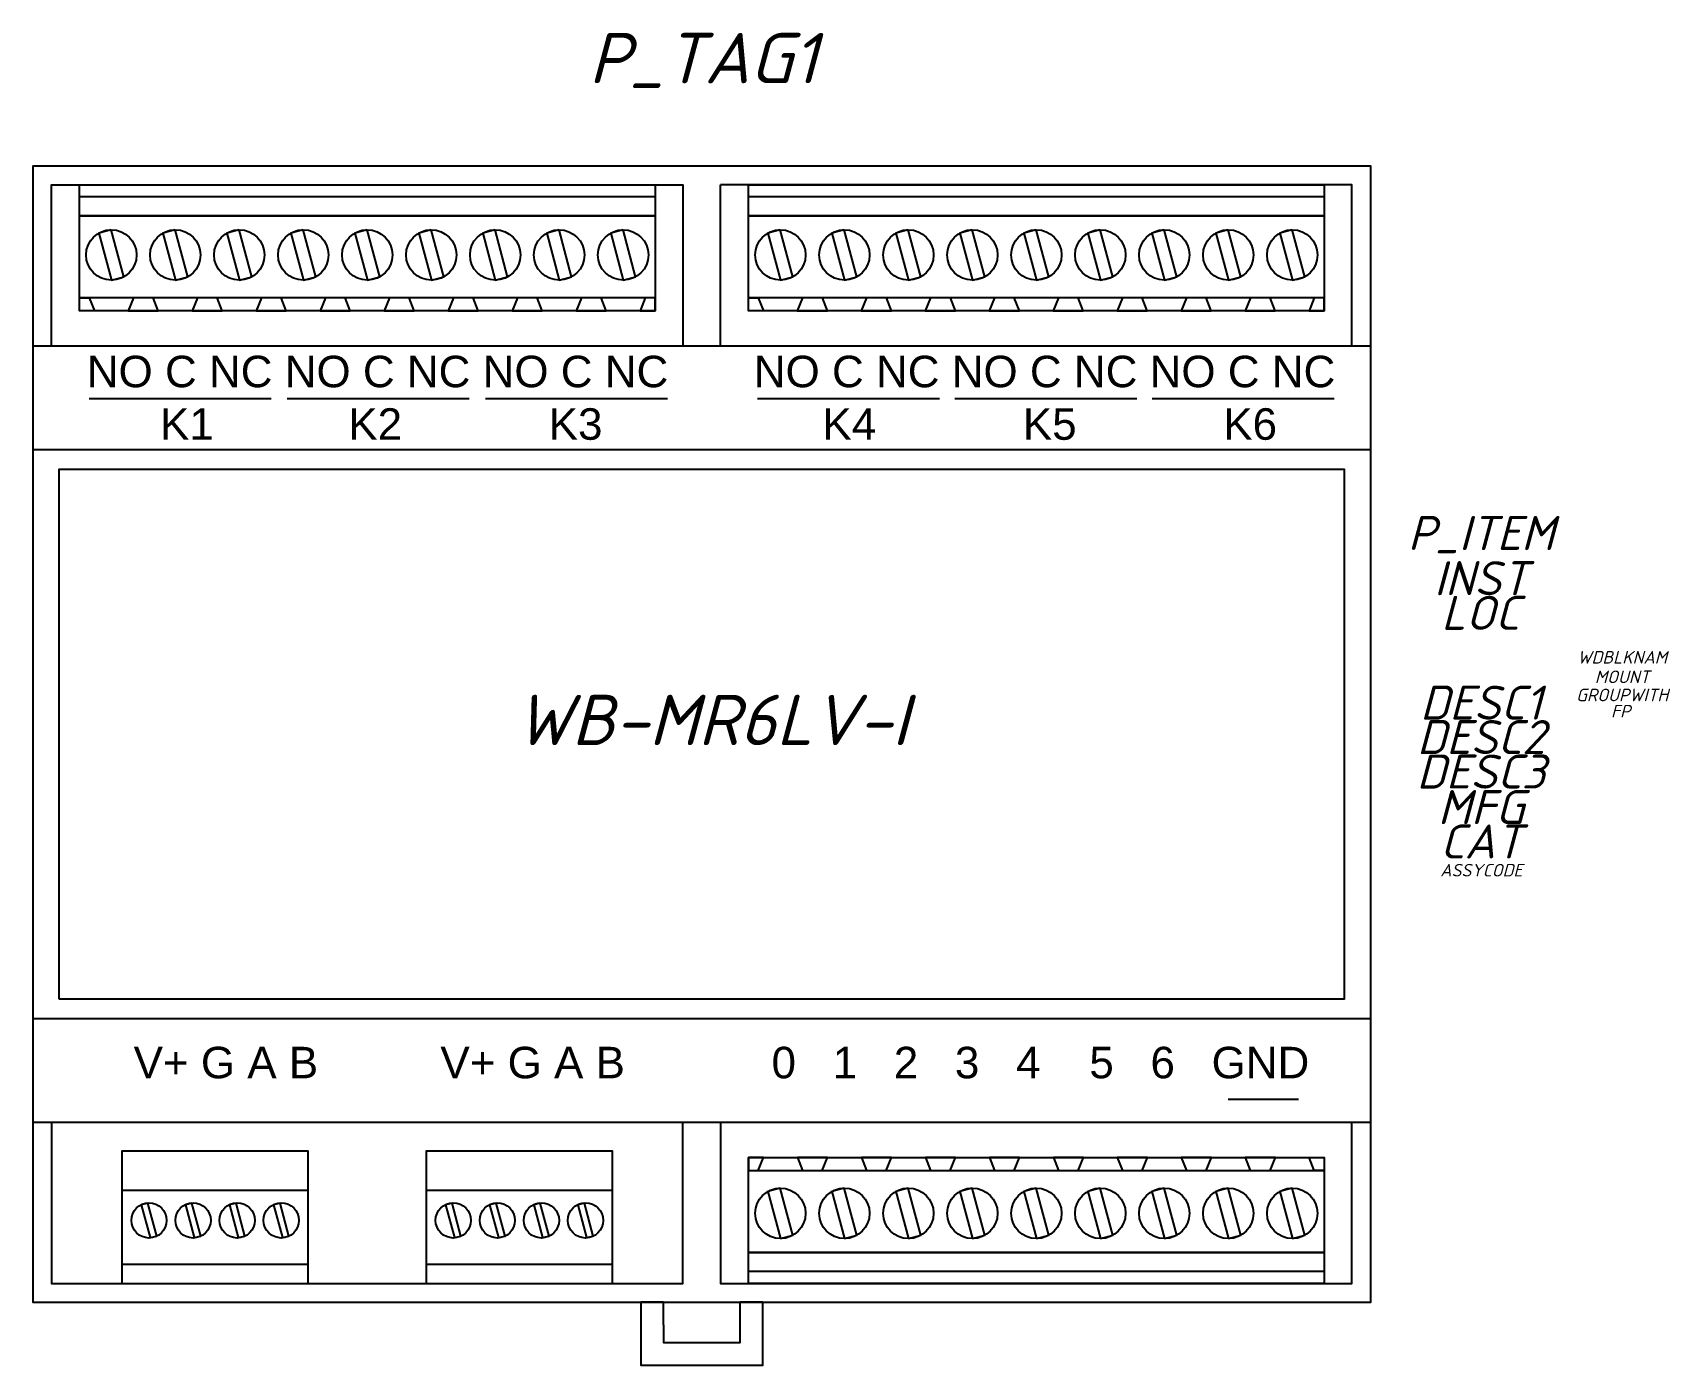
# Model space of a CAD drawing. Header units: millimetres. Extents: x 0 to 130, y -28 to 78.
import ezdxf
from ezdxf.enums import TextEntityAlignment as Align

# ---------------------------------------------------------------- set-up
doc = ezdxf.new("R2010")
doc.units = ezdxf.units.MM
doc.header["$LTSCALE"] = 6
doc.layers.add('Винты', color=8, linetype='Continuous')
doc.layers.add('Клеммники', color=125, linetype='Continuous')
doc.styles.add('WD_IEC', font='isocpeui.ttf', dxfattribs={"height": 2.5})

# ---------------------------------------------------------------- blocks, each defined once
blk = doc.blocks.new('*U2')
at = {"layer": 'Клеммники'}
blk.add_lwpolyline([(-0.79, -0.52), (0.78, -0.52), (1.2, 0.52), (-1.19, 0.52)], close=True, dxfattribs=at)
blk = doc.blocks.new('*U3')
at = {"layer": 'Клеммники', "color": 0, "linetype": 'ByBlock', "lineweight": -2, "transparency": 16777216}
for p in [(0, 0), (5.08, 0), (10.16, 0), (15.24, 0), (20.32, 0), (25.4, 0), (30.48, 0), (35.56, 0)]:
    blk.add_blockref('*U2', p, dxfattribs=at)
blk = doc.blocks.new('*U4')
at = {"layer": 'Винты'}
blk.add_lwpolyline([(0.01, -2), (0.99, -1.74), (-0.01, 2), (-0.99, 1.74)], close=True, dxfattribs=at)
blk.add_circle((0, 0), 2, dxfattribs=at)
blk = doc.blocks.new('*U5')
at = {"layer": 'Винты', "color": 0, "linetype": 'ByBlock', "lineweight": -2, "transparency": 16777216}
for p in [(0, 0), (5.08, 0), (10.16, 0), (15.24, 0), (20.32, 0), (25.4, 0), (30.48, 0), (35.56, 0), (40.64, 0)]:
    blk.add_blockref('*U4', p, dxfattribs=at)
blk = doc.blocks.new('*U0')
at = {"layer": 'Винты'}
blk.add_lwpolyline([(0.09, -1.37), (0.61, -1.24), (-0.09, 1.37), (-0.61, 1.24)], close=True, dxfattribs=at)
blk.add_circle((0, 0), 1.4, dxfattribs=at)
blk = doc.blocks.new('*U1')
at = {"layer": 'Клеммники', "color": 0, "linetype": 'ByBlock', "lineweight": -2, "transparency": 16777216}
for p in [(0, 0), (3.5, 0), (7, 0), (10.5, 0)]:
    blk.add_blockref('*U0', p, dxfattribs=at)

msp = doc.modelspace()

# ---------------------------------------------------------------- linework, layer by layer
for p, q in [((54.62, 53.38), (54.62, 66.17)), ((46.64, 57.21), (11.57, 57.21)), ((99.76, 57.21), (64.69, 57.21)), ((0, 53.38), (0, -8.24)), ((106.25, 53.38), (0, 53.38)), ((106.25, -8.24), (106.25, 53.38)), ((18.92, 49.18), (4.47, 49.18)), ((34.65, 49.18), (20.2, 49.18)), ((50.39, 49.18), (35.94, 49.18)), ((72, 49.18), (57.55, 49.18)), ((87.66, 49.18), (73.21, 49.18)), ((103.34, 49.18), (88.89, 49.18)), ((106.25, 45.14), (0, 45.14)), ((0, 0), (106.25, 0)), ((94.93, -6.42), (100.5, -6.42)), ((0, -8.24), (106.25, -8.24)), ((7.08, -10.53), (7.08, -10.53)), ((31.24, -10.53), (31.24, -10.53)), ((59.61, -12.07), (94.68, -12.07)), ((50.08, -24.33), (50.08, -22.53)), ((56.17, -24.33), (56.17, -22.53))]:
    msp.add_line(p, q)
for points in [[(106.25, 53.38), (106.25, 67.67), (0, 67.67), (0, 53.38)], [(1.5, 53.38), (1.5, 66.17), (51.62, 66.17), (51.62, 53.38)], [(104.75, 53.38), (104.75, 66.17), (54.62, 66.17)], [(0, -8.24), (0, -22.53), (106.25, -22.53), (106.25, -8.24)], [(1.5, -8.24), (1.5, -21.03), (51.62, -21.03), (51.62, -8.24)], [(54.62, -8.24), (54.62, -21.03), (104.75, -21.03), (104.75, -8.24)], [(50.08, -22.53), (48.28, -22.53), (48.28, -27.53), (57.97, -27.53), (57.97, -22.53), (56.17, -22.53)], [(50.08, -24.33), (50.08, -25.73), (56.17, -25.73), (56.17, -24.33)]]:
    msp.add_lwpolyline(points)
for points in [[(49.42, 56.17), (3.7, 56.17), (3.7, 66.17), (49.42, 66.17)], [(49.42, 63.71), (3.7, 63.71), (3.7, 65.24), (49.42, 65.24)], [(102.55, 56.17), (56.83, 56.17), (56.83, 66.17), (102.55, 66.17)], [(102.55, 63.71), (56.83, 63.71), (56.83, 65.24), (102.55, 65.24)], [(49.42, 57.21), (3.7, 57.21), (3.7, 63.71), (49.42, 63.71)], [(102.55, 57.21), (56.83, 57.21), (56.83, 63.71), (102.55, 63.71)], [(3.7, 57.21), (4.49, 57.21), (4.9, 56.17), (3.7, 56.17)], [(49.42, 57.21), (48.64, 57.21), (48.23, 56.17), (49.42, 56.17)], [(56.83, 57.21), (57.61, 57.21), (58.02, 56.17), (56.83, 56.17)], [(102.55, 57.21), (101.76, 57.21), (101.35, 56.17), (102.55, 56.17)], [(2.08, 1.57), (104.17, 1.57), (104.17, 43.57), (2.08, 43.57)], [(7.08, -21.03), (21.88, -21.03), (21.88, -10.53), (7.08, -10.53)], [(7.08, -13.63), (21.88, -13.63), (21.88, -10.53), (7.08, -10.53)], [(31.24, -21.03), (46.04, -21.03), (46.04, -10.53), (31.24, -10.53)], [(31.24, -13.63), (46.04, -13.63), (46.04, -10.53), (31.24, -10.53)], [(56.83, -12.07), (57.61, -12.07), (58.02, -11.03), (56.83, -11.03)], [(56.83, -11.03), (102.55, -11.03), (102.55, -21.03), (56.83, -21.03)], [(102.55, -12.07), (101.76, -12.07), (101.35, -11.03), (102.55, -11.03)], [(56.83, -12.07), (102.55, -12.07), (102.55, -18.57), (56.83, -18.57)], [(56.83, -18.57), (102.55, -18.57), (102.55, -20.1), (56.83, -20.1)], [(7.08, -21.03), (21.88, -21.03), (21.88, -19.53), (7.08, -19.53)], [(31.24, -21.03), (46.04, -21.03), (46.04, -19.53), (31.24, -19.53)]]:
    msp.add_lwpolyline(points, close=True)

# ---------------------------------------------------------------- block references
at = {"rotation": 180}
for name, p in [('*U5', (46.88, 60.61)), ('*U5', (100.01, 60.61)), ('*U3', (44.34, 56.69)), ('*U3', (97.47, 56.69))]:
    msp.add_blockref(name, p, dxfattribs=at)
for name, p in [('*U3', (61.91, -11.55)), ('*U5', (59.37, -15.47)), ('*U1', (9.23, -16.03)), ('*U1', (33.39, -16.03))]:
    msp.add_blockref(name, p)

# ---------------------------------------------------------------- texts
at = {"char_height": 2.5, "attachment_point": 1}
for s, heights, insert in [('{\\fArial|b0|i0|c204|p34;  NO C NC NO C NC NO C NC       NO C NC NO C NC NO C NC  }', [0], (2.35, 52.61)), ('{\\fArial|b0|i0|c204|p34;        K1           K2            K3                  K4            K5            K6   }', [0], (2.35, 48.44)), ('{\\fArial|b0|i0|c204|p34;      V+ G A B          V+ G A B            0   1   2   3   4    5   6   GND}', [2.59], (2.19, -2.25))]:
    msp.add_mtext_dynamic_manual_height_columns(s, width=102.5556, gutter_width=12.5, heights=heights, dxfattribs=dict(at, insert=insert))
at = {"insert": (38.32, 25.7), "char_height": 4, "attachment_point": 1, "style": 'WD_IEC'}
msp.add_mtext_dynamic_manual_height_columns('WB-MR6LV-I', width=42.7444, gutter_width=12.5, heights=[0], dxfattribs=at)
at = {"style": 'WD_IEC'}
for tag, height, p in [('P_TAG1', 4, (53.23, 74.24)), ('DESC1', 2.7, (115, 23.72)), ('DESC2', 2.7, (115, 20.99)), ('DESC3', 2.7, (115, 18.25))]:
    msp.add_attdef(tag, text='', height=height, dxfattribs=at).set_placement(p, align=Align.CENTER)
for tag, text, height, flags, p in [('P_ITEM', '', 2.7, 1, (115, 37.19)), ('INST', '', 2.7, 1, (115, 33.6)), ('LOC', '', 2.7, 1, (114.94, 30.85)), ('WDBLKNAM', 'AM', 1, 1, (126.21, 28.17)), ('MOUNT', '', 1, 1, (126.21, 26.62)), ('GROUPWITH', '', 1, 1, (126.21, 25.18)), ('FP', '', 1, 1, (126.09, 23.89)), ('MFG', '', 2.7, 1, (115, 15.43)), ('CAT', '', 2.7, 1, (115, 12.7)), ('ASSYCODE', '', 1, 9, (115.02, 11.27))]:
    msp.add_attdef(tag, text=text, height=height, dxfattribs=dict(at, flags=flags)).set_placement(p, align=Align.CENTER)

doc.saveas('drawing.dxf')
